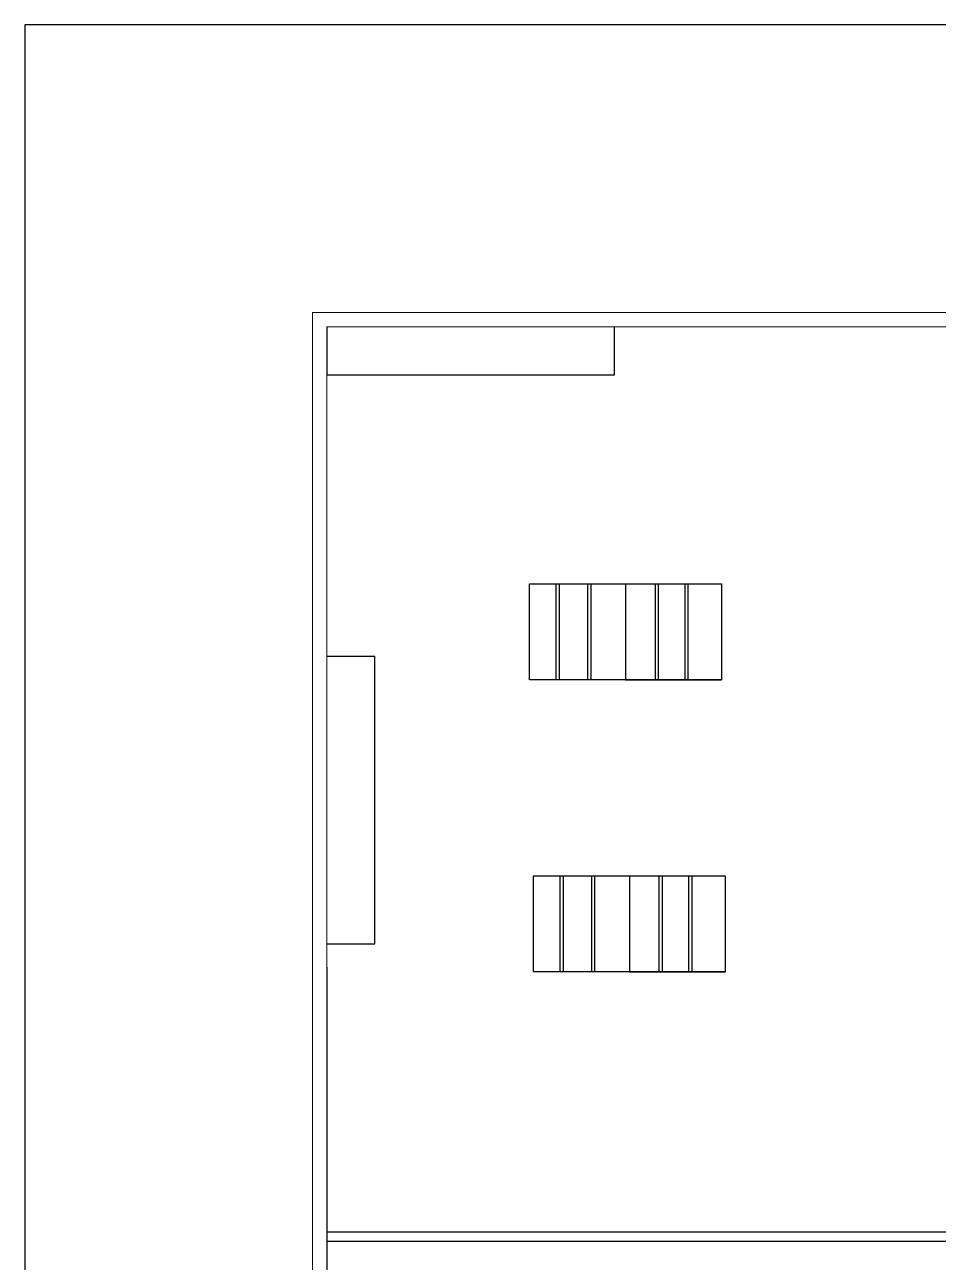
# Model space of a CAD drawing. Header units: millimetres. Extents: x 2667 to 2848, y -1 to 1765.
# Drawn here: x 2684.45 to 2693.97, y 1751.75 to 1764.66 of the extents above; entities that cross this region are included whole.
import ezdxf

# ---------------------------------------------------------------- set-up
doc = ezdxf.new("R2010")
doc.units = ezdxf.units.MM
doc.layers.add('0-AREAS', color=2, linetype='Continuous')
doc.layers.add('PROIEZIONI', color=145, linetype='Continuous')
doc.layers.add('MURATURA_sezioni', color=5, linetype='Continuous', lineweight=18)

# ---------------------------------------------------------------- blocks, each defined once
blk = doc.blocks.new('dog')
for p, q in [((2898.577, 1752.077), (2898.577, 1753.077)), ((2898.577, 1753.077), (2900.577, 1753.077)), ((2898.855, 1752.077), (2898.855, 1753.077)), ((2898.885, 1753.077), (2898.885, 1752.077)), ((2899.184, 1752.077), (2899.184, 1753.077)), ((2899.214, 1753.077), (2899.214, 1752.077)), ((2899.577, 1753.077), (2899.577, 1752.077)), ((2899.577, 1753.077), (2900.077, 1753.077)), ((2899.889, 1752.077), (2899.889, 1753.077)), ((2899.919, 1753.077), (2899.919, 1752.077)), ((2900.198, 1752.077), (2900.198, 1753.077)), ((2900.228, 1753.077), (2900.228, 1752.077)), ((2900.577, 1753.077), (2900.577, 1752.077)), ((2900.577, 1752.077), (2898.577, 1752.077)), ((2898.981, 1752.077), (2898.951, 1752.077)), ((2899.295, 1752.077), (2899.265, 1752.077)), ((2899.577, 1752.077), (2900.577, 1752.077)), ((2899.827, 1752.077), (2899.797, 1752.077)), ((2900.077, 1752.077), (2900.047, 1752.077))]:
    blk.add_line(p, q)

msp = doc.modelspace()

# ---------------------------------------------------------------- linework, layer by layer
for p, q in [((2687.599, 1761.507), (2687.599, 1761.007)), ((2690.599, 1761.007), (2690.599, 1761.507)), ((2687.599, 1761.007), (2690.599, 1761.007)), ((2688.099, 1758.069), (2687.599, 1758.069)), ((2688.099, 1755.069), (2688.099, 1758.069)), ((2687.599, 1755.069), (2688.099, 1755.069))]:
    msp.add_line(p, q)
msp.add_lwpolyline([(2684.449, 1677.657), (2827.449, 1677.657), (2827.449, 1764.657), (2684.449, 1764.657)], close=True)
msp.add_lwpolyline([(2687.599, 1754.826), (2687.599, 1749.826)])
at = {"layer": 'MURATURA_sezioni'}
for p, q in [((2687.449, 1757.868), (2687.449, 1757.068)), ((2687.599, 1757.868), (2687.599, 1757.068)), ((2687.599, 1754.976), (2687.599, 1749.676))]:
    msp.add_line(p, q, dxfattribs=at)
for points in [[(2687.449, 1727.814), (2687.449, 1680.657), (2824.449, 1680.657), (2824.449, 1761.657), (2687.449, 1761.657), (2687.449, 1757.868)], [(2687.449, 1757.868), (2687.449, 1761.657), (2698.049, 1761.657)], [(2687.599, 1726.971), (2687.599, 1680.807), (2824.299, 1680.807), (2824.299, 1761.507), (2687.599, 1761.507), (2687.599, 1757.838)], [(2687.449, 1757.068), (2687.449, 1730.318)], [(2687.449, 1752.478), (2687.449, 1757.068)], [(2687.599, 1757.068), (2687.599, 1754.976)], [(2687.449, 1754.976), (2687.449, 1749.676)]]:
    msp.add_lwpolyline(points, dxfattribs=at)
at = {"layer": 'PROIEZIONI'}
for p, q in [((2687.599, 1752.068), (2698.237, 1752.068)), ((2687.599, 1751.968), (2698.237, 1751.968))]:
    msp.add_line(p, q, dxfattribs=at)

# ---------------------------------------------------------------- block references
at = {"layer": '0-AREAS'}
for p in [(-208.863, 5.748), (-208.823, 2.701)]:
    msp.add_blockref('dog', p, dxfattribs=at)

doc.saveas('drawing.dxf')
